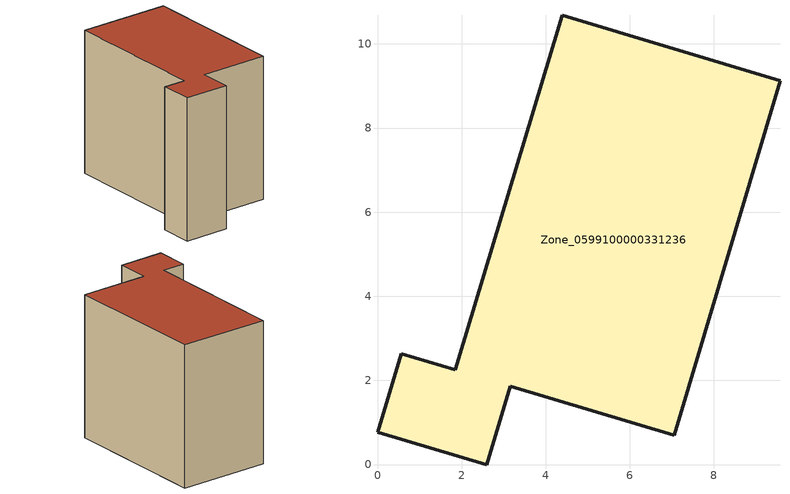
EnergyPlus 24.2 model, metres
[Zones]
Zone_0599100000331236
 floor ground (C_G): 2.6,0 0,0.77 0.56,2.64 1.85,2.25 4.39,10.68 9.57,9.12 7.05,0.69 3.16,1.86 z0
 wall outside (C_F): 1.85,2.25 0.56,2.64 0,0.77 2.6,0 3.16,1.86 7.05,0.69 9.57,9.12 4.39,10.68 1.85,2.25 z0:8.47
 roof outside (C_R): 9.57,9.12 4.39,10.68 1.85,2.25 0.56,2.64 0,0.77 2.6,0 3.16,1.86 7.05,0.69 z8.47
[BUILDING]
Pand.0599100000331236: North Axis=0; Terrain=City; Loads Convergence Tolerance Value=0.04; Temperature Convergence Tolerance Value=0.4; Solar Distribution=FullExterior; Maximum Number of Warmup Days=25; Minimum Number of Warmup Days=1
[Site:Location]
Rotterdam.The.Hague.AP_ZH_NLD Design_Conditions: Latitude=51.96; Longitude=4.45; Time Zone=1; Elevation=-4.5
[SITE:GROUNDTEMPERATURE:BUILDINGSURFACE]
18, 18, 18, 18, 18, 18, 18, 18, 18, 18, 18, 18
[MATERIAL] Thermal Absorptance=0.9; Solar Absorptance=0.7; Visible Absorptance=0.7
Name | Roughness | Thickness | Conductivity | Density | Specific Heat
G.TI.1975-1991 | MediumSmooth | 0.15 | 0.288461 | 540 | 1210
F.TI.1975-1991 | Rough | 0.3 | 0.230769 | 1920 | 840
R.TI.1975-1991 | MediumRough | 0.2 | 0.153846 | 1500 | 1000
[CONSTRUCTION]
C_G: G.TI.1975-1991
C_F: F.TI.1975-1991
C_R: R.TI.1975-1991
[ZONE]
Zone_0599100000331236: Type=1; Multiplier=1; Ceiling Height=Autocalculate; Volume=Autocalculate; Floor Area=autocalculate; Part of Total Floor Area=Yes
[ZONEINFILTRATION:DESIGNFLOWRATE]
Infil_Zone_0599100000331236: Zone or ZoneList or Space or SpaceList=Zone_0599100000331236; Schedule=AlwaysOn; Design Flow Rate Calculation Method=Flow/Area; Flow Rate per Floor Area=0.003; Constant Term Coefficient=1; Temperature Term Coefficient=0; Velocity Term Coefficient=0; Velocity Squared Term Coefficient=0
[HVACTEMPLATE:ZONE:IDEALLOADSAIRSYSTEM]
Zone_0599100000331236: Maximum Heating Supply Air Temperature=50; Minimum Cooling Supply Air Temperature=13; Maximum Heating Supply Air Humidity Ratio=0.0156; Minimum Cooling Supply Air Humidity Ratio=0.0077; Heating Limit=NoLimit; Cooling Limit=NoLimit; Dehumidification Control Type=ConstantSensibleHeatRatio; Cooling Sensible Heat Ratio=0.7; Dehumidification Setpoint=60; Humidification Control Type=None; Humidification Setpoint=30; Outdoor Air Method=None; Outdoor Air Flow Rate per Person=0.00944; Outdoor Air Flow Rate per Zone Floor Area=0; Outdoor Air Flow Rate per Zone=0; Demand Controlled Ventilation Type=None; Outdoor Air Economizer Type=NoEconomizer; Heat Recovery Type=None; Sensible Heat Recovery Effectiveness=0.7; Latent Heat Recovery Effectiveness=0.65
[ZONECONTROL:THERMOSTAT]
ThermostatControl_Zone_0599100000331236: Zone or ZoneList=Zone_0599100000331236; Control Type Schedule=DualSetpointControlType; Control 1=Thermostat_Zone_0599100000331236; Temperature Difference Between Cutout And Setpoint=0
[THERMOSTATSETPOINT:DUALSETPOINT]
Thermostat_Zone_0599100000331236: Heating Setpoint Temperature Schedule=HeatingSetpoint_Zone_0599100000331236; Cooling Setpoint Temperature Schedule=CoolingSetpoint_Zone_0599100000331236
[SCHEDULE:COMPACT]
HeatingSetpoint_Zone_0599100000331236: Through: 12/31, For: AllDays, Until: 24:00, 21
CoolingSetpoint_Zone_0599100000331236: Through: 12/31, For: AllDays, Until: 24:00, 24
DualSetpointControlType: Through: 12/31, For: AllDays, Until: 24:00, 4
AlwaysOn: Through: 12/31, For: AllDays, Until: 24:00, 1
